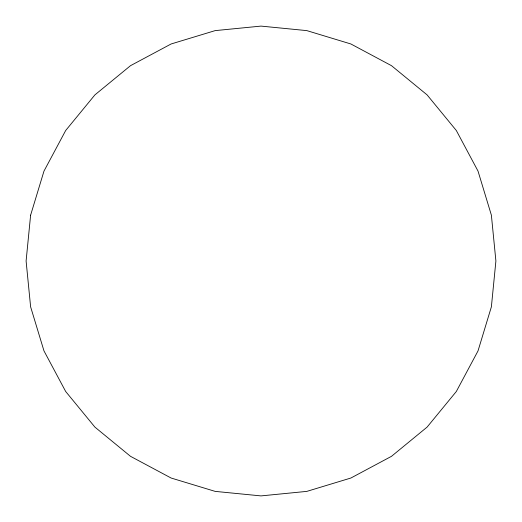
<?xml version="1.0" encoding="UTF-8"?>
<svg xmlns="http://www.w3.org/2000/svg" width="522" height="522" viewBox="0 0 522 522"><rect width="100%" height="100%" fill="white"/><g stroke="black" fill="none" stroke-linecap="round" stroke-linejoin="round"><path stroke-width="0.78" d="M30.615 215.175L26.1 261L30.615 306.825L43.979 350.895L65.687 391.507L94.9 427.1L130.493 456.313L171.105 478.022L215.175 491.385L261 495.9L306.825 491.385L350.895 478.022L391.507 456.313L427.1 427.1L456.313 391.507L478.022 350.895L491.385 306.825L495.9 261L491.385 215.175L478.022 171.105L456.313 130.493L427.1 94.9L391.507 65.687L350.895 43.979L306.825 30.615L261 26.1L215.175 30.615L171.105 43.979L130.493 65.687L94.9 94.9L65.687 130.493L43.979 171.105L30.615 215.175"/></g></svg>
